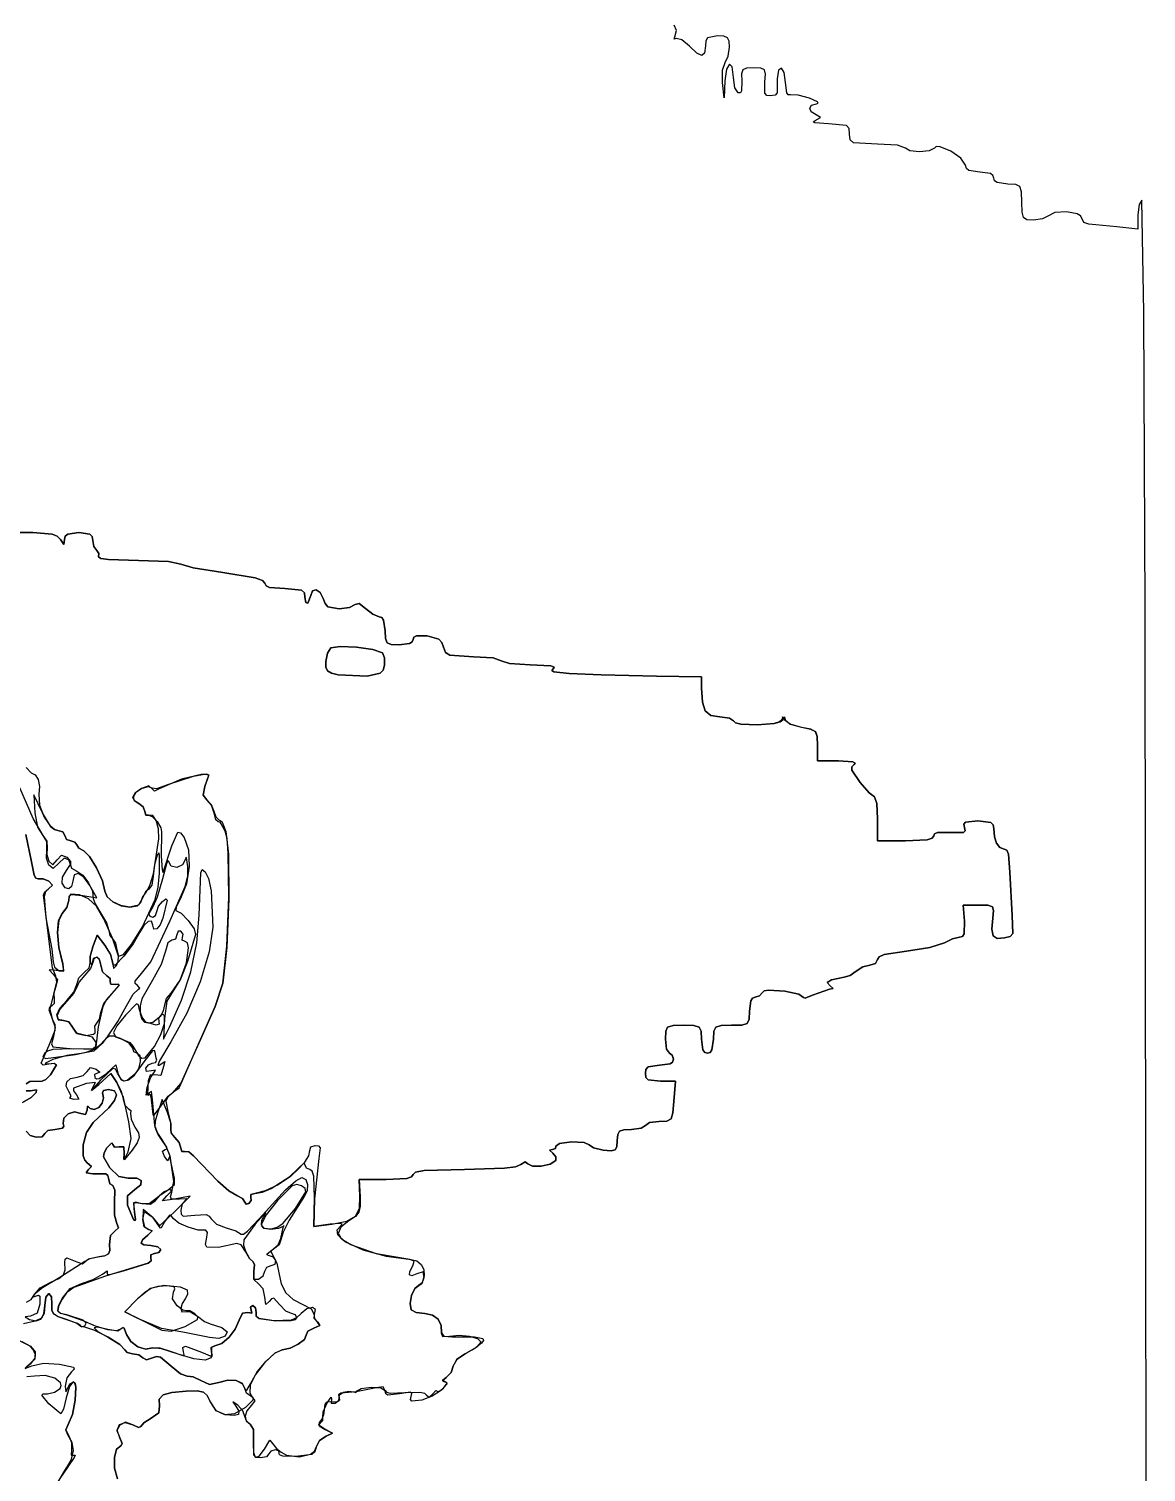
# Model space of a CAD drawing. Extents: x 0 to 397, y 0 to 706.
# Drawn here: x 298.8 to 397.2, y 451.7 to 578.8 of the extents above; entities that cross this region are included whole.
import ezdxf

# ---------------------------------------------------------------- set-up
doc = ezdxf.new("R2010")
doc.units = 0

msp = doc.modelspace()

# ---------------------------------------------------------------- linework, layer by layer
at = {"layer": 'Layer 1', "color": 7}
for points in [[(397.248092, 448.436991), (397.162395, 527.741882), (397.044402, 553.843064), (396.87525, 563.738688), (396.626101, 563.361524), (396.522472, 562.454929), (396.522472, 561.170817), (394.670388, 561.39342), (392.200941, 561.618845), (391.764996, 561.776537), (391.58358, 562.151187), (391.469753, 562.359298), (391.166541, 562.521003), (390.221592, 562.691687), (389.207984, 562.636218), (388.584967, 562.327576), (388.126267, 562.078427), (387.32943, 561.974798), (386.747771, 562.00888), (386.43774, 562.197974), (386.314174, 562.672356), (386.29191, 563.562299), (386.271675, 564.476501), (386.135056, 564.948187), (385.768183, 565.123805), (385.057187, 565.1498), (384.116504, 565.275742), (383.894144, 565.440313), (383.822464, 565.678967), (383.750784, 565.917621), (383.528424, 566.082192), (382.587741, 566.208134), (381.616764, 566.341264), (381.408178, 566.531538), (381.341376, 566.825495), (380.933256, 567.432114), (380.033276, 568.050208), (379.099428, 568.430509), (378.762927, 568.453589), (378.589708, 568.323744), (378.129763, 568.065295), (377.267849, 567.979388), (376.434775, 568.065924), (376.061348, 568.324802), (375.355792, 568.57673), (373.591902, 568.67758), (371.457595, 568.797216), (371.170963, 569.060217), (371.122456, 569.559525), (371.076898, 570.046171), (370.846628, 570.313676), (369.270371, 570.466164), (368.05902, 570.552154), (367.920896, 570.640095), (368.09809, 570.757206), (368.568696, 571.017204), (368.186285, 571.250743), (367.75191, 571.525039), (367.612976, 571.840411), (367.767135, 572.106307), (368.212037, 572.232171), (368.354394, 572.278242), (368.285415, 572.383777), (367.594676, 572.710538), (366.593183, 572.981383), (365.91898, 572.998758), (365.722979, 573.002545), (365.585517, 573.185157), (365.478008, 574.107892), (365.369992, 574.98088), (365.127699, 575.355359), (364.873765, 575.181687), (364.730824, 574.410222), (364.730824, 573.1755), (364.57375, 572.988571), (364.137804, 572.910916), (363.826131, 572.962207), (363.65419, 573.150585), (363.64709, 574.145639), (363.703766, 574.837585), (363.612871, 575.206575), (363.294169, 575.353777), (362.667426, 575.380362), (362.047892, 575.352388), (361.723568, 575.208162), (361.615409, 574.857231), (361.644369, 574.209139), (361.615265, 573.361414), (361.5008, 573.18907), (361.318403, 573.180438), (361.017174, 573.634728), (360.891894, 574.527698), (360.782263, 575.469604), (360.535809, 575.702889), (360.276192, 575.275113), (360.127071, 574.233833), (360.067805, 572.734527), (359.926693, 574.104011), (359.93763, 575.181792), (360.162349, 575.850262), (360.428388, 576.406461), (360.539116, 577.214808), (360.503678, 577.732884), (360.356421, 578.032018), (360.035928, 578.169491), (359.480782, 578.202586), (358.61652, 578.040881), (358.462152, 577.772621), (358.422448, 577.320641), (358.349362, 576.694796), (358.110813, 576.484513), (357.67786, 576.68956), (357.021567, 577.309705), (356.338985, 577.860347), (355.847169, 577.960933), (355.663945, 577.915777), (355.723344, 578.116155), (355.877948, 578.67861), (355.658432, 579.156895)], [(297.117745, 534.458114), (299.177616, 534.458114), (300.879285, 534.328027), (301.325356, 534.138133), (301.596968, 533.840753), (301.906795, 533.399692), (301.967385, 533.840753), (302.033674, 534.134859), (302.241846, 534.325117), (303.212691, 534.458114), (304.200205, 534.32106), (304.393296, 534.111344), (304.447414, 533.773372), (304.552674, 533.224582), (304.805836, 532.867085), (304.999512, 532.614055), (304.961412, 532.317104), (305.150341, 532.183633), (305.848957, 532.079861), (308.483547, 531.988668), (311.114257, 531.900297), (312.20853, 531.688101), (313.29663, 531.341364), (315.912699, 530.930334), (318.759353, 530.46868), (319.411055, 530.240317), (319.616868, 529.996178), (319.717107, 529.779374), (320.031162, 529.631229), (321.380758, 529.519222), (322.852989, 529.392839), (323.090397, 529.162034), (323.144648, 528.754752), (323.222436, 528.292789), (323.409231, 528.255218), (323.673815, 528.90186), (323.812787, 529.328132), (324.134719, 529.409288), (324.497133, 529.176845), (324.757549, 528.662324), (324.919617, 528.205389), (325.166154, 527.928634), (326.160547, 527.755332), (327.059822, 527.866766), (327.570954, 528.134568), (327.921747, 528.22488), (328.487118, 527.78179), (329.120355, 527.264838), (329.684799, 527.049776), (329.914607, 526.976062), (330.075192, 526.750312), (330.200208, 525.815053), (330.227785, 525.126083), (330.376641, 524.756763), (330.745961, 524.607907), (331.434931, 524.58033), (332.343864, 524.701245), (332.586068, 524.845244), (332.669654, 525.038589), (332.742922, 525.235136), (332.968192, 525.351547), (333.907552, 525.352561), (334.927565, 525.059799), (335.195462, 524.776745), (335.356764, 524.365135), (335.533936, 523.901359), (335.901277, 523.648423), (337.999424, 523.521996), (339.734739, 523.421013), (340.43077, 523.169218), (341.159786, 522.915438), (342.98841, 522.811148), (344.808965, 522.725247), (345.105988, 522.61787), (345.016884, 522.463662), (344.879488, 522.302272), (345.054367, 522.183777), (346.427996, 522.050206), (349.25022, 521.915798), (354.100917, 521.805731), (358.06967, 521.758106), (358.074609, 520.787967), (358.152964, 519.533317), (358.411468, 518.74913), (358.907501, 518.344951), (359.698446, 518.230326), (360.541233, 518.126697), (360.891894, 517.877548), (361.070063, 517.707068), (361.541623, 517.592283), (362.987219, 517.522124), (364.473296, 517.651726), (364.995457, 517.786642), (365.244469, 517.965743), (365.391489, 518.226093), (365.450139, 517.969976), (365.884276, 517.595193), (366.88912, 517.307459), (367.685274, 517.152512), (368.10638, 516.925136), (368.271635, 516.490987), (368.300232, 515.715724), (368.300232, 514.349768), (370.152316, 514.344476), (371.400842, 514.26078), (371.604632, 514.163005), (371.517215, 514.030504), (371.320745, 513.822525), (371.330022, 513.529515), (372.046382, 512.448295), (372.842028, 511.548931), (373.327318, 511.174766), (373.514247, 510.604809), (373.591902, 509.234487), (373.591902, 507.294208), (376.061348, 507.294208), (377.958985, 507.398498), (378.393536, 507.538137), (378.530794, 507.744353), (378.61545, 507.939709), (378.878633, 508.054665), (379.995881, 508.05515), (381.151846, 508.045713), (381.298922, 508.199117), (381.24154, 508.486598), (381.189346, 508.773241), (381.335159, 508.947767), (382.422288, 509.058098), (383.551795, 508.92735), (383.764719, 508.720704), (383.822464, 508.38147), (383.890313, 507.657685), (384.080036, 507.090699), (384.370896, 506.720894), (384.742156, 506.588652), (384.972085, 506.482245), (385.124524, 506.135861), (385.236751, 504.560179), (385.456179, 500.729009), (385.514828, 499.154297), (385.267862, 498.888004), (384.760148, 498.751689), (384.121107, 498.716201), (383.762624, 498.954095), (383.647756, 499.528671), (383.739561, 500.503231), (383.815039, 501.158925), (383.709972, 501.500094), (383.315252, 501.629464), (382.521772, 501.64976), (381.128298, 501.64976), (381.240129, 500.238648), (381.212921, 499.127618), (381.06476, 498.895969), (380.810798, 498.827536), (380.199302, 498.681795), (379.488586, 498.33153), (378.185513, 497.909343), (376.149542, 497.590344), (374.181218, 497.287792), (373.732969, 497.091819), (373.591902, 496.851626), (373.392009, 496.502994), (372.911393, 496.35809), (372.275643, 496.202647), (371.70207, 495.828923), (371.174006, 495.455199), (370.647264, 495.299756), (369.534249, 495.074331), (369.159114, 494.834221), (369.417127, 494.550456), (369.688546, 494.310081), (369.358566, 494.244597), (367.847618, 493.724955), (367.209487, 493.452831), (367.05422, 493.517522), (366.647335, 493.807108), (365.40463, 494.075264), (363.984302, 494.169014), (363.604454, 494.092131), (363.434718, 493.932036), (363.194608, 493.652195), (362.802892, 493.535866), (362.582952, 493.459671), (362.426875, 493.229787), (362.303006, 492.301143), (362.277011, 491.590147), (362.101393, 491.223274), (361.629707, 491.086655), (360.715505, 491.06642), (359.801303, 491.046185), (359.329617, 490.909566), (359.153999, 490.542693), (359.128004, 489.831697), (359.002062, 488.891014), (358.837491, 488.668654), (358.598837, 488.596974), (358.360183, 488.668654), (358.195612, 488.891014), (358.06967, 489.831697), (358.043675, 490.542693), (357.868057, 490.909566), (357.396371, 491.046185), (356.482169, 491.06642), (355.567967, 491.046185), (355.096281, 490.909566), (354.920663, 490.542693), (354.894668, 489.831697), (354.998297, 488.959674), (355.247446, 488.596974), (355.496595, 488.441531), (355.600224, 488.067807), (355.528544, 487.829153), (355.306184, 487.664582), (354.365501, 487.53864), (353.373357, 487.400042), (353.18316, 487.18428), (353.130778, 486.833084), (353.184488, 486.478024), (353.384249, 486.26273), (354.453695, 486.127881), (355.776613, 486.127881), (355.654199, 484.363991), (355.563728, 483.351033), (355.393452, 482.826496), (355.02282, 482.629646), (354.331282, 482.599748), (353.483512, 482.496119), (353.130778, 482.24697), (352.768078, 481.997821), (351.896055, 481.894192), (351.231939, 481.865518), (350.859858, 481.735442), (350.697194, 481.437885), (350.661332, 480.906766), (350.630332, 480.367628), (350.475771, 480.089336), (350.10531, 480.008886), (349.426609, 480.063274), (348.554586, 480.262153), (348.191886, 480.537761), (347.73129, 480.747531), (346.623788, 480.787175), (345.568408, 480.64527), (345.23349, 480.418169), (345.223391, 480.213249), (344.949503, 480.12501), (344.682671, 480.057365), (344.973845, 479.811391), (345.253378, 479.490715), (345.242662, 479.152049), (344.749307, 478.831677), (343.955419, 478.652824), (343.188584, 478.653028), (342.776391, 478.869826), (342.554846, 479.045642), (342.168202, 478.807385), (341.692872, 478.609597), (340.728294, 478.472334), (337.185212, 478.366412), (333.64804, 478.269486), (332.895437, 478.131561), (332.669654, 477.919089), (332.535411, 477.715448), (332.113235, 477.577689), (330.288402, 477.478117), (327.907151, 477.484467), (327.996404, 475.969285), (328.011876, 475.141123), (327.896612, 474.603638), (327.587473, 474.21981), (327.021325, 473.852617), (326.298483, 473.272606), (326.055067, 472.723022), (326.261604, 472.366823), (326.724832, 472.00002), (328.249831, 471.295638), (330.286997, 470.731949), (332.493265, 470.431024), (333.006772, 470.304189), (333.382927, 470.007425), (333.602382, 469.564744), (333.645791, 469.000156), (333.473547, 468.389806), (333.160015, 468.13585), (332.814144, 467.874221), (332.536701, 467.260431), (332.406697, 466.551127), (332.503143, 466.002954), (332.943851, 465.765226), (333.711055, 465.666404), (334.377816, 465.537872), (334.872135, 465.183716), (335.152803, 464.651098), (335.178611, 463.987181), (335.384589, 463.677265), (336.093012, 463.610767), (338.092557, 463.614294), (338.828276, 463.46626), (338.859122, 463.30627), (338.698277, 463.058669), (338.103097, 462.584271), (337.244126, 462.133685), (336.487947, 461.641383), (336.197434, 461.05489), (336.01615, 460.493664), (335.580072, 460.050178), (335.258912, 459.78705), (335.417442, 459.679761), (335.627051, 459.613126), (335.63461, 459.447975), (335.186284, 458.940162), (334.357884, 458.392397), (333.434829, 458.040755), (332.562321, 457.962923), (332.454448, 458.094482), (332.512668, 458.357902), (332.571042, 458.624376), (332.449432, 458.747942), (331.460684, 458.616488), (330.449843, 458.494295), (330.254431, 458.613363), (330.200208, 458.86555), (330.023466, 459.222429), (329.406457, 459.140364), (327.642567, 458.790761), (326.298836, 458.654941), (326.099076, 458.520136), (326.143261, 458.258066), (326.173297, 458.047017), (325.995403, 457.900261), (325.173121, 457.86366), (325.012547, 457.840245), (324.902673, 457.678981), (324.767427, 456.758759), (324.641397, 456.374893), (324.387838, 456.071195), (324.401199, 455.793603), (324.917005, 455.471825), (325.581374, 455.134614), (325.016488, 454.888683), (324.438197, 454.503494), (324.134543, 453.900552), (324.016996, 453.508511), (323.740799, 453.269035), (322.345606, 453.079638), (321.202737, 453.128189), (320.914226, 453.218792), (320.867113, 453.344221), (320.848548, 453.575688), (320.519627, 453.671952), (320.131262, 453.568323), (319.969646, 453.319174), (319.751541, 453.070025), (319.227048, 452.966396), (318.839908, 453.012147), (318.633676, 453.205403), (318.618153, 454.370452), (318.603293, 455.460184), (318.302417, 455.946665), (317.985093, 456.214511), (317.852978, 456.616237), (317.671694, 457.109597), (317.235616, 457.597666), (316.795791, 457.905861), (317.056052, 457.520054), (317.328199, 457.067771), (317.279273, 456.799241), (316.893929, 456.701499), (316.156821, 456.761582), (315.307244, 457.110567), (314.782046, 457.915166), (314.529754, 458.465389), (314.199609, 458.757776), (313.63716, 458.860721), (312.687955, 458.842619), (311.408948, 458.729444), (310.643695, 458.506863), (310.31355, 458.132014), (310.339865, 457.562035), (310.270147, 456.929813), (309.601148, 456.447609), (308.95111, 456.063434), (308.68075, 455.729001), (308.476051, 455.645569), (307.984013, 455.86482), (307.338959, 456.123009), (306.846304, 455.859176), (306.582471, 455.366521), (306.84066, 454.721467), (307.053032, 454.22255), (306.926738, 454.02473), (306.541951, 453.734041), (306.351666, 453.006789), (306.377214, 452.060198), (306.639929, 451.111489)], [(298.571411, 513.753231), (299.027333, 513.291434), (299.389074, 513.130694), (299.641078, 512.706131), (299.752722, 512.104231), (299.693378, 511.41148), (299.75238, 510.459101), (300.163807, 509.39897), (300.760178, 508.548521), (301.07538, 508.301126), (301.374012, 508.225189), (301.800609, 508.115828), (301.977968, 507.784217), (302.133411, 507.438141), (302.507135, 507.294208), (302.880859, 507.197503), (303.036302, 506.965066), (303.217718, 506.674598), (303.653663, 506.438369), (304.177754, 505.931234), (304.78833, 504.922614), (305.294594, 503.780049), (305.505748, 502.871077), (305.709174, 502.387606), (306.231986, 501.935157), (306.942982, 501.597802), (307.710963, 501.459613), (308.396411, 501.575721), (308.68075, 501.875185), (308.819348, 502.31726), (309.152414, 502.776533), (309.483766, 503.368693), (309.793456, 504.411835), (310.25802, 507.470597), (310.234599, 508.355243), (310.03943, 509.09364), (309.731218, 509.546949), (309.368667, 509.576329), (309.131909, 509.580474), (309.033528, 509.881482), (308.878085, 510.302963), (308.504361, 510.596916), (308.130637, 510.843463), (307.975194, 511.15113), (308.215871, 511.557552), (308.756289, 511.921509), (309.324024, 512.107798), (309.646656, 511.981217), (310.098873, 511.904972), (311.074702, 512.261322), (313.323882, 513.011461), (314.282793, 513.181031), (314.677976, 513.107284), (314.337898, 512.090225), (314.180515, 511.327563), (314.504409, 510.912299), (314.893215, 510.507266), (315.117185, 509.931576), (315.29353, 509.413257), (315.568035, 509.146292), (315.813127, 509.006151), (315.917991, 508.793515), (316.175519, 508.133114), (316.410381, 506.121519), (316.427226, 502.210148), (316.254894, 497.919629), (315.922224, 494.770589), (315.223018, 492.728975), (313.92797, 489.802064), (312.20853, 485.97795), (311.448293, 485.095652), (311.056754, 484.732396), (310.881644, 484.389876), (311.091282, 483.322943), (311.326629, 482.425784), (311.326232, 481.893486), (311.361731, 481.57334), (311.683244, 481.185461), (312.054234, 480.728702), (312.20853, 480.242838), (312.305941, 479.944873), (312.540141, 479.94086), (312.910161, 479.918327), (313.333892, 479.576441), (315.46079, 477.326334), (316.44331, 476.494307), (317.132605, 476.077941), (317.641355, 475.813843), (317.852978, 475.499738), (317.958238, 475.31766), (318.2114, 475.371327), (318.405076, 475.624357), (318.366976, 475.921308), (318.389377, 476.153259), (318.72822, 476.249744), (319.393591, 476.369868), (320.174577, 476.695457), (321.817321, 477.754342), (323.124308, 479.009019), (323.485598, 479.579348), (323.563395, 480.042107), (323.667862, 480.353478), (324.055168, 480.48308), (324.341436, 480.437335), (324.478678, 480.265548), (324.361379, 479.336551), (323.998018, 475.76538), (323.917585, 473.340737), (325.523783, 473.56087), (326.833785, 473.823761), (327.604864, 474.245304), (327.952411, 474.940756), (327.991818, 476.025377), (327.907151, 477.484467), (330.288402, 477.478117), (332.113235, 477.577689), (332.535411, 477.715448), (332.669654, 477.919089), (332.895437, 478.131561), (333.64804, 478.269486), (337.185212, 478.366412), (340.728294, 478.472334), (341.692872, 478.609597), (342.168202, 478.807385), (342.554846, 479.045642), (342.776391, 478.869826), (343.188584, 478.653028), (343.955419, 478.652824), (344.749307, 478.831677), (345.242662, 479.152049), (345.253378, 479.490715), (344.973845, 479.811391), (344.682671, 480.057365), (344.949503, 480.12501), (345.223391, 480.213249), (345.23349, 480.418169), (345.568408, 480.64527), (346.623788, 480.787175), (347.73129, 480.747531), (348.191886, 480.537761), (348.554586, 480.262153), (349.426609, 480.063274), (350.10531, 480.008886), (350.475771, 480.089336), (350.630332, 480.367628), (350.661332, 480.906766), (350.697194, 481.437885), (350.859858, 481.735442), (351.231939, 481.865518), (351.896055, 481.894192), (352.768078, 481.997821), (353.130778, 482.24697), (353.483512, 482.496119), (354.331282, 482.599748), (355.02282, 482.629646), (355.393452, 482.826496), (355.563728, 483.351033), (355.654199, 484.363991), (355.776613, 486.127881), (354.453695, 486.127881), (353.384249, 486.26273), (353.184488, 486.478024), (353.130778, 486.833084), (353.18316, 487.18428), (353.373357, 487.400042), (354.365501, 487.53864), (355.306184, 487.664582), (355.528544, 487.829153), (355.600224, 488.067807), (355.496595, 488.441531), (355.247446, 488.596974), (354.998297, 488.959674), (354.894668, 489.831697), (354.920663, 490.542693), (355.096281, 490.909566), (355.567967, 491.046185), (356.482169, 491.06642), (357.396371, 491.046185), (357.868057, 490.909566), (358.043675, 490.542693), (358.06967, 489.831697), (358.195612, 488.891014), (358.360183, 488.668654), (358.598837, 488.596974), (358.837491, 488.668654), (359.002062, 488.891014), (359.128004, 489.831697), (359.153999, 490.542693), (359.329617, 490.909566), (359.801303, 491.046185), (360.715505, 491.06642), (361.629707, 491.086655), (362.101393, 491.223274), (362.277011, 491.590147), (362.303006, 492.301143), (362.426875, 493.229787), (362.582952, 493.459671), (362.802892, 493.535866), (363.194608, 493.652195), (363.434718, 493.932036), (363.604454, 494.092131), (363.984302, 494.169014), (365.40463, 494.075264), (366.647335, 493.807108), (367.05422, 493.517522), (367.209487, 493.452831), (367.847618, 493.724955), (369.358566, 494.244597), (369.688546, 494.310081), (369.417127, 494.550456), (369.159114, 494.834221), (369.534249, 495.074331), (370.647264, 495.299756), (371.174006, 495.455199), (371.70207, 495.828923), (372.275643, 496.202647), (372.911393, 496.35809), (373.392009, 496.502994), (373.591902, 496.851626), (373.732969, 497.091819), (374.181218, 497.287792), (376.149542, 497.590344), (378.185513, 497.909343), (379.488586, 498.33153), (380.199302, 498.681795), (380.810798, 498.827536), (381.06476, 498.895969), (381.212921, 499.127618), (381.240129, 500.238648), (381.128298, 501.64976), (382.521772, 501.64976), (383.315252, 501.629464), (383.709972, 501.500094), (383.815039, 501.158925), (383.739561, 500.503231), (383.647756, 499.528671), (383.762624, 498.954095), (384.121107, 498.716201), (384.760148, 498.751689), (385.267862, 498.888004), (385.514828, 499.154297), (385.456179, 500.729009), (385.236751, 504.560179), (385.124524, 506.135861), (384.972085, 506.482245), (384.742156, 506.588652), (384.370896, 506.720894), (384.080036, 507.090699), (383.890313, 507.657685), (383.822464, 508.38147), (383.764719, 508.720704), (383.551795, 508.92735), (382.422288, 509.058098), (381.335159, 508.947767), (381.189346, 508.773241), (381.24154, 508.486598), (381.298922, 508.199117), (381.151846, 508.045713), (379.995881, 508.05515), (378.878633, 508.054665), (378.61545, 507.939709), (378.530794, 507.744353), (378.393536, 507.538137), (377.958985, 507.398498), (376.061348, 507.294208), (373.591902, 507.294208), (373.591902, 509.234487), (373.514247, 510.604809), (373.327318, 511.174766), (372.842028, 511.548931), (372.046382, 512.448295), (371.330022, 513.529515), (371.320745, 513.822525), (371.517215, 514.030504), (371.604632, 514.163005), (371.400842, 514.26078), (370.152316, 514.344476), (368.300232, 514.349768), (368.300232, 515.715724), (368.271552, 516.48903), (368.108629, 516.922975), (367.696138, 517.150081), (366.918753, 517.302873), (365.890758, 517.588446), (365.359122, 517.965037), (365.211131, 518.229709), (365.153099, 517.965743), (364.960176, 517.78476), (364.47285, 517.648253), (363.009664, 517.516832), (361.552895, 517.587818), (361.073589, 517.704319), (360.891894, 517.877548), (360.541233, 518.126697), (359.698446, 518.230326), (358.907501, 518.344951), (358.411468, 518.74913), (358.152964, 519.533317), (358.074609, 520.787967), (358.06967, 521.758106), (354.100917, 521.805731), (349.25022, 521.915798), (346.427996, 522.050206), (345.054367, 522.183777), (344.879488, 522.302272), (345.016884, 522.463662), (345.105988, 522.61787), (344.808965, 522.725247), (342.98841, 522.811148), (341.159786, 522.915438), (340.43077, 523.169218), (339.734739, 523.421013), (337.999424, 523.521996), (335.901277, 523.648423), (335.533936, 523.901359), (335.356764, 524.365135), (335.195462, 524.776745), (334.927565, 525.059799), (333.907552, 525.352561), (332.968192, 525.351547), (332.742922, 525.235136), (332.669654, 525.038589), (332.586068, 524.845244), (332.343864, 524.701245), (331.434931, 524.58033), (330.745961, 524.607907), (330.376641, 524.756763), (330.227785, 525.126083), (330.200208, 525.815053), (330.075192, 526.750312), (329.914607, 526.976062), (329.684799, 527.049776), (329.120355, 527.264838), (328.487118, 527.78179), (327.921747, 528.22488), (327.570954, 528.134568), (327.059822, 527.866766), (326.160547, 527.755332), (325.166154, 527.928634), (324.919617, 528.205389), (324.757549, 528.662324), (324.497133, 529.176845), (324.134719, 529.409288), (323.812787, 529.328132), (323.673815, 528.90186), (323.409231, 528.255218), (323.222436, 528.292789), (323.144648, 528.754752), (323.090397, 529.162034), (322.852989, 529.392839), (321.380758, 529.519222), (320.031162, 529.631229), (319.717107, 529.779374), (319.616868, 529.996178), (319.411055, 530.240317), (318.759353, 530.46868), (315.912699, 530.930334), (313.29663, 531.341364), (312.20853, 531.688101), (311.114257, 531.900297), (308.483547, 531.988668), (305.848957, 532.079861), (305.150341, 532.183633), (304.961412, 532.317104), (304.999512, 532.614055), (304.805836, 532.867085), (304.552674, 533.224582), (304.447414, 533.773372), (304.393296, 534.111344), (304.200205, 534.32106), (303.212691, 534.458114), (302.241846, 534.325117), (302.033674, 534.134859), (301.967385, 533.840753), (301.906795, 533.399692), (301.596968, 533.840753), (301.325356, 534.138133), (300.879285, 534.328027), (299.177616, 534.458114), (297.117745, 534.458114)], [(329.965611, 523.875127), (330.138869, 523.437991), (330.142, 522.768815), (330.027066, 522.341645), (329.782916, 522.070315), (328.628229, 521.820548), (326.07588, 521.923912), (325.478583, 522.07032), (325.137138, 522.272324), (324.992808, 522.593192), (324.986855, 523.096193), (325.142959, 523.849198), (325.422888, 524.318569), (326.253835, 524.43735), (327.694249, 524.363416), (329.134664, 524.156197), (329.965611, 523.875127)], [(325.422888, 524.318569), (325.142959, 523.849198), (324.986855, 523.096193), (324.992808, 522.593192), (325.137138, 522.272324), (325.478583, 522.07032), (326.07588, 521.923912), (328.628229, 521.820548), (329.782916, 522.070315), (330.027066, 522.341645), (330.142, 522.768815), (330.138869, 523.437991), (329.965611, 523.875127), (329.134664, 524.156197), (327.694249, 524.363416), (326.253835, 524.43735), (325.422888, 524.318569)], [(312.253333, 512.73722), (310.291534, 511.899372), (309.882885, 511.677122), (309.668176, 511.916305), (309.394111, 512.157738), (308.752011, 511.918422), (308.226846, 511.549267), (308.006679, 511.18557), (308.097266, 510.857922), (308.504361, 510.596916), (308.878085, 510.302963), (309.033528, 509.881482), (309.131909, 509.580474), (309.368667, 509.576329), (309.689871, 509.455789), (310.112147, 509.002535), (310.44658, 508.464086), (310.504259, 508.087959), (310.485562, 505.971291), (310.561498, 504.745872), (310.621194, 504.534453), (310.686646, 504.648373), (311.401727, 506.859586), (311.955015, 508.070672), (312.17866, 508.008936), (312.499572, 507.590542), (312.878858, 506.517115), (312.940412, 505.058654), (312.702524, 503.525844), (312.183483, 502.229374), (311.784094, 501.459348), (311.770733, 501.165043), (312.252969, 500.926075), (312.868225, 500.294696), (313.370239, 499.569853), (313.51275, 499.050492), (312.793789, 496.684762), (312.18948, 495.112695), (311.53543, 494.094666), (310.988535, 493.187321), (310.757554, 491.651326), (310.668654, 489.831697), (311.217577, 490.890031), (312.277862, 493.265186), (313.087917, 495.781563), (313.616588, 498.321619), (313.83272, 500.767815), (313.960911, 504.490593), (314.099271, 504.792031), (314.35977, 504.578523), (314.659461, 503.981942), (314.877692, 502.918702), (315.026521, 499.709481), (314.708376, 497.526838), (313.900586, 494.887226), (312.728663, 492.132587), (311.318118, 489.604861), (310.327518, 487.936), (310.172538, 487.547509), (310.289418, 487.546401), (310.787981, 487.880438), (310.686998, 487.421518), (310.44464, 486.639056), (309.915473, 486.705378), (309.502987, 486.676759), (309.333389, 486.165275), (309.286558, 485.037488), (309.320491, 484.883517), (309.393714, 484.980999), (309.483375, 485.029755), (309.568869, 484.776256), (309.702748, 483.481693), (309.751646, 483.177124), (309.87142, 483.138528), (310.447815, 483.93466), (311.101689, 484.812107), (311.68148, 485.295325), (312.053749, 485.54787), (312.20853, 485.871058), (313.92797, 489.802064), (315.223018, 492.728975), (315.922224, 494.770589), (316.27046, 498.027039), (316.432165, 502.337324), (316.386171, 506.208931), (316.278673, 507.513818), (316.111313, 508.149342), (315.766296, 508.793515), (315.677661, 508.954337), (315.507004, 508.969903), (315.305656, 509.164108), (315.143996, 509.755187), (314.901196, 510.455452), (314.504409, 510.912299), (314.180515, 511.327563), (314.337898, 512.090225), (314.677976, 513.079062), (314.494438, 513.173832), (313.986487, 513.142429), (312.253333, 512.73722)], [(298.541839, 507.854497), (299.058024, 505.46576), (299.284993, 504.284747), (299.444928, 504.009724), (299.629172, 503.962573), (300.073143, 503.963499), (300.566856, 503.756197), (300.91421, 503.40558), (300.545337, 503.074278), (300.275594, 502.823276), (300.15587, 502.398972), (300.322028, 500.522987), (300.838848, 497.769202), (300.959145, 496.666065), (301.082573, 496.194577), (301.47667, 495.867023), (301.90071, 495.842064), (301.817807, 496.440993), (301.475551, 497.899779), (301.351214, 499.23398), (301.446679, 500.289641), (301.763832, 500.912807), (302.164235, 501.444443), (302.330746, 502.061805), (302.374204, 502.406403), (302.550086, 502.579154), (303.572172, 502.507011), (304.81395, 502.274177), (304.189533, 503.370964), (303.655968, 504.105359), (303.171416, 504.430709), (302.819421, 504.325052), (302.683524, 503.766428), (302.579736, 503.284302), (302.329467, 503.080451), (302.024364, 503.173199), (301.756071, 503.580867), (301.787336, 504.120397), (302.142715, 504.687179), (302.502461, 505.223401), (302.354735, 505.64744), (301.94538, 505.771486), (301.456915, 505.334879), (300.961218, 504.861054), (300.570031, 505.17754), (300.371241, 505.795387), (300.403167, 506.537852), (300.406607, 507.254168), (300.079317, 507.772575), (299.186083, 509.262858), (298.013449, 511.977733)], [(299.355769, 509.774237), (299.595482, 508.511601), (300.048978, 507.771517), (300.413133, 507.285344), (300.430684, 506.702599), (300.392231, 506.093043), (300.58132, 505.530318), (300.936656, 505.204307), (301.307337, 505.637915), (301.707211, 506.059573), (302.179051, 505.862635), (302.477546, 505.487059), (302.497963, 505.163076), (302.587392, 504.891878), (303.051471, 504.643434), (303.583841, 504.270983), (304.083832, 503.611426), (304.428976, 502.868062), (304.496803, 502.244191), (304.660536, 501.746862), (305.145209, 500.954787), (305.648976, 500.088365), (305.858526, 499.411384), (305.962155, 498.964458), (306.211304, 498.651147), (306.460453, 498.287389), (306.564082, 497.719108), (306.716918, 497.149652), (307.159704, 497.310017), (307.868859, 498.179136), (308.820803, 499.735939), (309.953926, 502.149999), (310.200738, 503.221397), (310.319757, 504.471984), (310.33669, 506.05168), (310.25715, 506.244875), (310.116556, 506.059485), (309.877726, 505.224327), (309.763778, 504.2074), (309.644804, 503.397599), (309.393009, 503.060872), (309.089267, 502.824114), (308.844792, 502.254774), (308.475257, 501.631416), (307.691913, 501.461024), (306.933904, 501.598993), (306.228678, 501.936921), (305.708529, 502.389414), (305.505748, 502.871077), (305.294594, 503.780049), (304.78833, 504.922614), (304.177754, 505.931234), (303.653663, 506.438369), (303.217718, 506.674598), (303.036302, 506.965066), (302.880859, 507.197503), (302.507135, 507.294208), (302.133411, 507.438141), (301.977968, 507.784217), (301.80105, 508.115828), (301.375423, 508.225189), (301.067183, 508.308015), (300.731427, 508.598075), (300.009114, 509.763654), (299.244997, 511.351155), (299.355769, 509.774237)], [(298.569631, 485.911281), (298.896937, 486.114078), (299.989006, 486.156103), (300.314824, 486.297231), (300.732882, 486.694045), (301.261123, 487.593673), (301.061892, 487.703035), (300.566856, 487.640946), (300.071407, 487.554829), (299.91188, 487.724069), (300.614481, 489.314524), (301.146691, 490.636119), (301.129774, 491.091335), (300.944681, 491.548668), (300.710172, 492.475239), (301.027584, 493.805036), (301.296357, 494.890534), (301.197623, 495.383364), (300.915357, 496.119788), (300.706909, 497.733571), (300.243006, 501.343196), (300.107583, 502.514463), (300.237896, 502.82865), (300.51535, 503.057344), (300.906758, 503.402802), (300.566856, 503.756197), (300.073143, 503.963499), (299.629172, 503.962573), (299.444928, 504.009724), (299.284993, 504.284747), (299.058024, 505.46576), (298.541839, 507.854497)], [(312.620575, 505.694007), (312.363036, 505.189353), (311.861485, 504.972267), (311.364564, 505.071955), (311.120915, 505.517618), (311.069228, 505.561638), (310.950303, 505.280816), (310.581518, 503.950225), (310.120658, 502.35999), (309.728853, 501.498418), (309.399138, 500.878499), (309.485619, 500.670735), (309.739084, 500.591426), (309.988233, 500.734213), (310.091862, 501.077554), (310.239015, 501.542648), (310.592807, 501.978902), (310.901587, 502.195309), (311.009879, 502.092496), (310.637962, 500.503231), (310.389166, 499.912262), (310.092215, 499.568282), (309.843418, 499.537436), (309.739084, 499.88587), (309.618032, 500.22473), (309.321263, 500.198828), (308.94836, 499.862107), (308.598906, 499.268508), (308.013779, 498.242895), (307.195555, 497.139493), (306.419619, 496.362279), (306.255258, 496.365438), (306.203543, 496.610326), (305.999858, 497.312972), (305.52127, 498.117747), (304.846759, 498.995811), (304.459056, 497.976283), (304.23244, 497.142404), (304.231514, 496.569404), (304.357147, 496.398395), (304.419545, 496.622674), (304.553936, 497.001403), (304.803852, 497.050593), (305.04497, 496.816944), (305.15297, 496.347154), (305.307751, 495.78143), (305.68002, 495.428167), (305.990774, 495.185412), (305.997521, 494.8863), (306.041133, 494.679528), (306.44061, 494.658758), (306.72066, 494.674016), (306.770457, 494.565449), (306.132987, 493.857247), (305.660006, 493.321421), (305.325699, 492.710983), (304.935659, 490.930248), (304.699297, 488.916591), (302.602032, 488.992085), (300.922192, 488.933877), (300.458211, 488.79206), (300.202789, 488.567693), (300.063271, 488.256532), (300.306903, 488.144272), (302.919532, 488.487613), (303.880792, 488.683168), (304.58901, 488.962232), (305.17175, 489.395217), (305.756573, 490.052536), (306.665109, 491.383303), (307.426271, 492.786566), (308.00346, 493.815619), (308.469789, 494.246714), (308.605211, 494.338656), (308.381594, 494.553631), (308.186387, 494.735945), (308.171956, 494.950903), (308.734372, 495.626781), (309.562695, 496.650543), (311.261674, 500.303206), (312.591823, 503.293353), (312.814746, 504.240507), (312.820247, 505.057948), (312.703742, 505.803412), (312.65475, 505.866036), (312.620575, 505.694007)], [(302.330746, 502.08403), (302.164235, 501.451058), (301.763832, 500.912807), (301.447704, 500.290247), (301.351214, 499.23645), (301.472674, 497.910197), (301.810398, 496.470273), (301.86111, 495.866406), (301.219143, 495.879017), (300.621845, 495.949441), (300.974667, 495.575628), (301.352008, 495.062381), (301.20997, 494.470022), (301.017839, 493.886748), (301.046634, 493.360888), (301.054307, 492.976845), (300.811684, 492.734354), (300.633459, 492.624222), (300.579953, 492.437492), (300.851195, 491.727879), (301.124113, 490.854841), (300.969728, 489.963283), (300.805753, 489.442412), (300.936391, 489.166843), (302.743496, 488.987146), (304.482648, 489.030759), (304.734272, 489.212919), (304.736692, 489.547711), (304.419104, 490.019948), (303.736919, 490.184475), (303.031892, 490.363686), (302.660241, 490.890031), (302.350016, 491.369148), (301.86649, 491.49187), (301.392753, 491.577171), (301.296577, 491.982452), (301.557324, 492.581739), (302.154357, 493.249057), (302.777231, 493.978294), (303.036302, 494.654878), (303.233196, 495.229068), (303.70658, 495.712506), (304.134324, 496.127197), (304.221283, 496.536596), (304.226178, 497.124544), (304.456233, 497.968874), (304.846759, 498.995811), (305.52127, 498.117747), (306.001313, 497.290659), (306.208835, 496.534479), (306.284373, 496.077808), (306.536918, 496.325987), (306.699058, 496.699452), (306.704532, 497.151796), (306.179201, 498.739341), (305.430028, 500.444522), (304.768133, 501.554025), (304.086726, 502.207982), (303.279013, 502.546522), (302.508414, 502.608831), (302.367738, 502.430684), (302.330746, 502.08403)], [(311.855752, 499.024739), (311.726282, 498.662215), (311.41478, 498.562952), (311.06478, 498.327694), (310.854215, 497.597399), (310.473083, 496.413608), (309.724973, 495.04752), (308.77234, 493.396078), (308.633516, 492.776699), (308.639122, 492.074307), (308.761039, 491.616974), (309.015768, 491.352854), (309.357826, 491.264979), (309.74173, 491.336383), (310.45314, 491.889164), (310.689679, 492.336608), (310.786129, 492.875466), (310.955595, 493.414863), (311.347046, 493.905577), (312.148381, 495.024176), (312.716619, 496.549869), (312.898431, 497.895711), (312.796514, 498.317768), (312.540494, 498.474758), (312.336324, 498.571243), (312.36975, 498.803194), (312.40785, 499.100145), (312.214174, 499.353175), (311.961012, 499.347972), (311.855752, 499.024739)], [(304.447414, 496.58916), (304.240157, 496.066387), (303.741858, 495.476145), (303.243559, 494.903895), (303.036302, 494.424514), (302.777231, 493.889526), (302.154357, 493.183088), (301.560102, 492.496858), (301.303456, 491.9242), (301.400294, 491.558182), (301.86649, 491.49187), (302.350016, 491.369148), (302.660241, 490.890031), (303.049752, 490.352706), (303.839578, 490.169658), (304.528906, 490.270994), (304.660812, 490.407188), (304.64885, 490.599342), (304.627507, 490.974521), (304.815714, 491.252334), (305.053928, 491.614681), (305.15297, 492.193193), (305.438015, 492.981475), (306.123109, 493.848075), (306.76618, 494.562053), (306.71867, 494.672831), (306.44061, 494.658758), (306.041133, 494.679528), (305.997521, 494.8863), (305.990774, 495.185412), (305.68002, 495.428167), (305.307751, 495.78143), (305.15297, 496.347154), (305.049341, 496.85317), (304.800192, 497.063646), (304.551043, 496.924299), (304.447414, 496.58916)], [(307.331727, 491.965298), (306.562726, 491.01826), (306.274539, 490.413825), (306.455327, 490.043876), (307.093249, 489.8003), (307.716123, 489.544139), (307.975194, 489.23903), (308.486722, 488.388129), (308.785095, 488.163889), (309.065013, 488.193087), (309.897834, 489.200577), (310.454722, 490.239018), (310.766506, 491.224773), (310.779244, 491.884496), (310.656615, 492.006673), (310.438996, 491.944837), (310.24532, 491.691807), (310.28342, 491.394856), (310.291551, 491.166923), (310.025143, 491.08084), (309.130542, 491.351817), (308.789273, 491.782868), (308.575269, 492.433788), (308.481723, 492.856829), (308.310289, 492.945007), (307.331727, 491.965298)], [(298.57366, 481.728386), (298.92597, 481.369468), (299.479197, 481.200189), (299.989761, 481.248267), (300.214078, 481.541414), (300.484218, 481.790563), (301.13377, 481.894192), (301.798536, 482.013387), (301.895721, 482.175626), (301.852379, 482.418067), (301.889933, 482.89736), (302.274787, 483.267116), (302.837374, 483.431687), (303.40813, 483.295426), (303.808709, 483.193738), (303.95423, 483.584704), (303.99502, 483.932411), (304.042425, 483.922665), (304.22362, 483.735737), (304.586056, 483.658082), (304.974542, 483.814274), (305.268769, 484.194834), (305.402527, 484.667733), (305.309603, 485.100944), (305.383025, 485.327736), (305.837712, 485.421972), (306.358721, 485.292872), (306.535507, 484.943208), (306.367541, 484.429437), (305.854293, 483.808013), (304.485867, 482.491092), (303.910965, 481.617129), (303.604583, 480.538907), (303.609814, 479.551834), (303.742752, 479.184794), (303.969753, 478.951318), (304.332982, 478.63836), (304.048775, 478.330429), (303.874767, 478.083087), (304.447414, 477.977298), (305.593942, 477.972006), (305.780871, 477.845976), (305.858526, 477.484467), (305.961228, 477.110743), (306.208129, 476.9553), (306.408022, 476.546783), (306.375346, 475.503266), (306.35537, 474.346463), (306.563729, 473.604262), (306.724684, 473.210606), (306.382401, 472.945272), (305.998755, 472.536447), (305.932609, 471.757469), (305.950579, 471.24227), (305.834008, 470.92994), (305.527995, 470.757443), (304.977639, 470.66174), (304.178906, 470.496684), (303.742916, 470.268393), (301.536995, 468.855517), (300.036719, 467.940852), (299.277805, 467.3421), (299.22727, 467.142692), (299.481005, 467.236972), (299.674708, 467.305389), (299.789201, 467.212542), (299.800269, 466.497549), (299.548033, 465.716366), (298.979355, 465.459323), (298.498563, 465.388194), (298.874227, 465.163343), (299.451036, 465.026729), (299.870781, 465.189889), (300.127212, 465.647134), (300.214078, 466.392774), (300.325115, 467.125582), (300.592256, 467.430294), (300.825751, 467.155083), (300.85684, 466.493316), (300.842354, 465.987713), (300.997598, 465.650749), (301.396788, 465.40434), (302.11414, 465.170398), (303.059277, 464.834421), (303.406719, 464.568559), (303.472865, 464.491168), (303.741152, 464.607717), (303.864283, 464.83409), (303.610713, 465.087054), (302.175876, 465.551046), (301.610627, 465.694428), (301.374718, 465.913349), (301.437788, 466.317213), (301.769476, 467.015427), (302.465463, 467.87819), (303.471277, 468.322117), (304.484456, 468.664973), (305.301842, 469.145148), (305.707052, 469.427591), (305.729409, 469.294373), (305.715574, 469.134746), (305.943105, 469.10427), (307.168038, 469.435131), (309.320337, 470.126223), (309.583244, 470.316239), (309.564106, 470.602827), (309.570765, 470.85374), (309.894659, 470.958074), (310.283024, 471.061703), (310.44464, 471.310852), (310.185569, 471.560001), (309.562695, 471.66363), (308.963893, 471.716453), (308.721981, 471.881162), (308.83428, 472.167116), (309.298112, 472.583675), (309.69728, 472.966175), (309.374664, 473.063453), (308.982904, 473.300211), (308.872661, 473.962684), (309.004821, 474.650645), (309.671703, 474.191637), (310.33422, 473.391537), (311.639852, 474.625554), (313.043203, 475.999624), (311.655727, 475.74633), (310.580151, 475.611833), (310.973807, 476.036666), (311.346605, 476.423752), (311.362348, 476.544071), (311.252149, 476.591233), (310.748205, 476.382124), (310.136312, 475.863452), (309.425685, 475.352012), (308.663464, 475.373443), (308.244738, 475.480727), (308.040987, 475.425258), (308.128652, 474.613207), (308.22452, 473.963081), (308.169034, 473.876061), (308.04575, 473.956687), (307.498944, 475.223866), (307.502957, 476.050028), (308.166047, 476.610283), (308.683164, 477.02251), (308.724494, 477.379207), (308.338787, 477.598651), (307.574791, 477.59912), (306.753303, 477.745346), (305.961184, 478.500115), (305.391668, 479.476163), (305.44351, 479.833516), (305.696601, 480.258008), (306.06005, 480.653472), (306.170668, 480.677802), (306.211304, 480.572686), (306.371906, 480.334693), (306.771163, 480.367369), (307.189998, 480.356785), (307.229421, 479.738718), (307.22263, 479.224544), (307.566677, 479.928513), (307.828041, 481.086727), (307.622416, 482.574348), (307.159924, 484.716416), (306.566904, 486.029808), (306.053612, 486.814034), (304.999512, 485.853419), (304.39851, 485.362838), (304.327552, 485.359856), (304.434361, 485.532392), (304.690787, 486.035982), (303.891789, 485.923622), (302.759592, 485.534508), (302.743678, 485.29646), (303.00561, 484.929494), (303.222392, 484.542849), (302.791474, 484.541438), (302.431993, 484.634792), (302.461979, 484.689252), (302.554187, 484.859379), (302.343446, 485.230061), (302.102603, 485.697916), (302.163485, 486.09741), (302.495499, 486.37579), (303.068052, 486.480306), (303.618827, 486.634867), (303.965872, 487.006651), (304.254489, 487.334955), (304.748686, 487.193623), (305.064643, 486.937815), (304.867573, 486.843667), (304.610265, 486.724825), (304.640031, 486.453848), (304.792899, 486.340931), (305.020546, 486.366756), (305.673318, 486.82497), (306.47236, 487.575329), (306.661449, 486.851428), (306.88005, 486.353725), (307.196613, 486.159631), (307.611866, 486.269014), (308.126536, 486.681742), (308.495156, 487.240702), (308.66461, 487.870207), (308.615387, 488.384287), (308.327972, 488.596974), (308.078823, 488.729663), (307.975194, 489.048883), (307.66153, 489.486327), (306.907335, 489.903664), (306.316944, 490.095487), (305.921188, 490.104218), (305.611488, 489.899695), (305.279265, 489.451755)], [(305.279265, 489.451755), (304.558671, 488.780904), (303.436705, 488.570163), (302.16838, 488.402196), (300.919634, 488.036057), (300.280841, 487.721291), (300.267965, 487.659422), (300.478661, 487.676929), (301.036051, 487.71375), (301.261123, 487.593673), (300.732882, 486.694045), (300.314824, 486.297231), (299.989006, 486.156103), (298.896937, 486.114078), (298.569631, 485.911281)], [(309.036703, 487.965501), (308.148744, 486.768923), (307.487963, 486.199671), (307.225743, 486.142356), (306.99989, 486.232347), (306.630051, 486.841551), (306.453905, 487.198876), (306.220476, 487.245614), (305.142034, 486.224895), (304.35137, 485.327251), (304.985753, 485.854125), (306.053612, 486.814034), (306.566904, 486.029808), (306.944112, 485.273011), (307.130291, 484.554844), (307.283088, 484.027882), (307.580083, 483.731107), (307.805508, 483.545061), (307.786458, 483.285196), (307.819134, 482.805814), (308.169575, 482.092806), (308.471018, 481.577056), (308.543034, 481.173819), (308.365879, 480.722693), (307.919808, 480.063274), (307.247545, 479.237641), (307.173236, 479.33605), (307.212135, 479.747891), (307.187044, 480.359784), (306.771163, 480.367369), (306.371906, 480.334693), (306.211304, 480.572686), (306.170668, 480.677802), (306.06005, 480.653472), (305.696601, 480.258008), (305.44351, 479.833516), (305.391668, 479.476163), (305.961184, 478.500115), (306.753303, 477.745346), (307.574791, 477.59912), (308.338787, 477.598651), (308.724494, 477.379207), (308.683164, 477.02251), (308.166047, 476.610283), (307.502957, 476.050028), (307.498944, 475.223866), (308.04575, 473.956687), (308.169564, 473.874379), (308.226107, 473.95704), (308.133944, 474.591335), (308.061007, 475.39633), (308.297556, 475.453199), (308.780233, 475.355452), (309.522478, 475.315147), (309.969448, 475.639438), (310.421665, 476.12442), (311.089518, 476.57818), (311.656962, 477.047066), (311.657138, 477.599825), (311.322352, 479.071968), (311.248577, 479.539399), (311.185121, 479.424746), (311.068837, 479.122107), (310.769196, 479.512941), (310.589632, 479.988573), (310.83446, 480.130302), (310.967512, 480.178859), (310.975483, 480.317936), (310.628085, 480.828097), (310.215108, 481.437582), (309.929628, 482.231315), (309.702395, 484.525916), (309.624078, 485.235661), (309.354203, 485.055083), (309.151532, 484.916088), (309.253661, 485.598361), (309.537604, 486.433298), (309.881606, 486.95444), (309.983736, 487.112572), (309.621256, 487.042634), (309.175698, 486.997567), (309.121722, 487.273704), (309.346442, 487.585383), (309.68017, 487.715029), (309.970947, 487.792684), (310.091862, 487.979612), (310.039651, 488.156002), (309.951456, 488.671057), (309.881452, 488.85604), (309.706805, 488.801012), (309.036703, 487.965501)], [(298.273799, 484.258157), (299.037646, 484.717656), (299.478933, 485.144909), (299.494042, 485.387813), (298.979355, 485.294266), (298.593857, 485.287211)], [(298.593857, 485.287211), (298.979355, 485.294266), (299.494042, 485.387813), (299.478933, 485.144909), (299.037646, 484.717656), (298.273799, 484.258157)], [(298.602941, 466.680641), (299.018998, 466.898393), (299.309908, 467.360091), (299.814425, 467.939573), (300.744656, 468.441003), (301.454953, 468.748372), (301.863492, 469.085705), (302.027555, 469.531517), (302.004426, 470.164323), (302.014365, 470.469664), (302.171246, 470.582454), (303.059585, 470.240171), (303.56053, 470.062988), (303.741858, 470.217593), (304.078717, 470.492319), (304.888386, 470.671265), (305.494757, 470.760369), (305.827217, 470.925574), (305.951318, 471.235176), (305.932609, 471.757469), (305.998755, 472.536447), (306.382401, 472.945272), (306.724684, 473.210606), (306.563729, 473.604262), (306.35537, 474.346463), (306.375346, 475.503266), (306.408022, 476.546783), (306.208129, 476.9553), (305.961228, 477.110743), (305.858526, 477.484467), (305.780871, 477.845976), (305.593942, 477.972006), (304.447414, 477.977298), (303.874767, 478.083087), (304.048775, 478.330429), (304.332982, 478.63836), (303.969753, 478.951318), (303.742752, 479.184794), (303.609814, 479.551834), (303.604583, 480.538907), (303.910965, 481.617129), (304.485867, 482.491092), (305.854293, 483.808013), (306.367541, 484.429437), (306.535507, 484.943208), (306.358721, 485.292872), (305.837712, 485.421972), (305.383025, 485.327736), (305.309603, 485.100944), (305.402527, 484.667733), (305.268769, 484.194834), (304.974542, 483.814274), (304.586056, 483.658082), (304.22362, 483.735737), (304.042425, 483.922665), (303.99502, 483.932411), (303.95423, 483.584704), (303.808709, 483.193738), (303.40813, 483.295426), (302.837374, 483.431687), (302.274787, 483.267116), (301.889933, 482.89736), (301.852379, 482.418067), (301.895721, 482.175626), (301.798536, 482.013387), (301.13377, 481.894192), (300.484218, 481.790563), (300.214078, 481.541414), (299.989761, 481.248267), (299.479197, 481.200189), (298.92597, 481.369468), (298.57366, 481.728386)], [(310.146895, 483.311654), (309.944594, 482.629844), (309.920721, 482.119882), (310.097336, 481.638626), (310.496498, 481.042939), (310.93122, 480.346009), (311.233187, 479.565372), (311.566121, 477.308078), (311.357277, 476.206705), (311.275118, 475.926539), (311.351147, 475.77195), (312.099874, 475.767144), (312.669964, 475.800305), (312.742614, 475.762877), (312.649502, 475.692708), (312.338132, 475.342928), (312.20853, 474.793124), (312.25093, 474.440092), (312.424166, 474.26281), (313.439372, 474.332043), (314.451052, 474.396072), (314.719394, 474.265963), (314.880118, 474.016659), (315.356324, 473.559856), (316.206916, 473.2282), (317.056714, 472.961544), (317.531597, 472.660228), (317.721083, 472.667305), (318.083342, 472.927457), (319.117687, 474.027595), (321.425032, 476.562702), (322.333369, 477.362588), (322.881476, 477.660856), (323.220501, 477.480035), (323.376467, 477.037938), (323.332475, 476.485113), (323.071623, 475.972108), (321.740371, 473.912502), (321.231263, 472.85753), (321.02798, 472.1614), (320.869935, 471.733656), (320.489641, 471.43503), (320.151106, 471.169432), (320.354174, 470.743232), (320.661929, 470.104263), (320.836069, 469.248865), (321.03503, 468.302086), (321.463881, 467.514255), (322.111874, 466.899462), (322.968259, 466.471796), (323.684354, 466.081403), (323.919701, 465.654762), (323.979409, 465.247789), (324.272479, 464.905109), (324.448515, 464.625092), (323.923935, 464.386878), (323.391372, 464.115989), (323.245895, 463.775514), (323.093446, 463.397171), (322.558904, 462.975502), (321.842396, 462.632811), (321.144044, 462.491402), (320.454275, 462.150034), (319.577974, 461.320708), (318.779064, 460.29559), (318.321467, 459.366847), (318.289144, 458.698421), (318.52749, 458.277116), (318.728485, 457.975535), (318.398726, 457.566268), (318.018155, 457.114817), (317.87194, 456.639124), (317.96504, 456.222101), (318.302417, 455.946665), (318.603293, 455.460184), (318.618153, 454.370452), (318.602201, 453.448456), (318.767026, 453.029631), (319.09748, 453.123966), (319.578415, 453.741449), (320.062427, 454.516503), (320.647685, 453.79366), (321.034506, 453.453549), (321.528412, 453.217282), (322.651332, 453.050578), (323.644143, 453.282138), (323.975413, 453.543701), (324.134543, 453.900552), (324.438197, 454.503494), (325.016488, 454.888683), (325.579257, 455.137524), (324.908538, 455.49405), (324.392777, 455.81133), (324.352813, 455.940287), (324.469682, 456.035212), (324.725711, 456.245203), (324.718743, 456.516048), (324.748156, 457.025416), (325.09163, 457.808627), (325.439337, 458.323683), (325.478274, 458.187863), (325.462399, 457.778729), (325.806358, 457.783932), (326.115436, 458.003669), (326.143261, 458.258066), (326.188747, 458.523647), (326.533345, 458.744679), (326.999519, 458.849757), (327.409734, 458.767477), (327.636967, 458.711298), (327.732173, 458.854614), (328.095667, 459.074791), (328.966896, 459.203158), (329.837949, 459.139702), (330.200208, 458.898711), (330.318791, 458.75669), (330.661774, 458.678004), (331.944342, 458.718441), (333.292792, 458.755307), (333.674074, 458.661688), (333.85781, 458.493722), (334.076048, 458.306617), (334.401441, 458.610844), (334.667171, 458.899416), (334.78103, 458.85038), (334.947542, 458.808444), (335.340536, 459.114964), (335.6725, 459.550821), (335.428731, 459.679761), (335.248682, 459.782817), (335.580072, 460.050178), (336.01615, 460.487138), (336.197434, 461.032312), (336.543862, 461.645617), (337.432157, 462.244105), (338.30418, 462.752281), (338.66688, 463.147216), (338.365619, 463.44344), (337.630506, 463.658303), (336.714551, 463.745506), (335.870762, 463.658744), (335.291632, 463.618175), (335.168381, 463.942731), (335.15191, 464.629815), (334.878397, 465.17591), (334.385544, 465.536334), (333.711055, 465.666404), (332.943851, 465.765226), (332.503143, 466.002954), (332.406531, 466.551574), (332.536965, 467.260828), (332.815236, 467.87437), (333.162132, 468.13585), (333.471298, 468.343328), (333.630974, 468.842112), (333.548071, 469.350332), (333.00056, 469.182542), (332.56322, 469.010464), (332.355373, 469.07618), (332.382278, 469.369173), (332.649193, 469.878926), (332.760186, 470.28224), (332.379318, 470.440549), (329.434366, 470.935617), (327.194495, 471.725102), (326.456778, 472.171772), (326.036706, 472.621874), (325.981403, 473.052017), (326.337994, 473.438809), (326.417491, 473.540916), (326.264881, 473.593149), (325.36468, 473.53794), (323.917585, 473.343559), (323.971912, 475.855338), (323.912249, 477.787327), (323.785133, 478.227958), (323.585621, 478.366765), (323.27425, 478.493147), (323.144648, 478.797859), (323.101041, 478.902998), (322.982326, 478.87062), (322.592198, 478.440143), (321.863684, 477.736984), (320.776758, 477.024136), (319.631558, 476.471691), (318.72822, 476.249744), (318.389377, 476.153259), (318.366976, 475.921308), (318.405076, 475.624357), (318.2114, 475.371327), (317.958238, 475.31766), (317.852978, 475.499738), (317.641355, 475.813843), (317.132605, 476.077941), (316.44331, 476.494307), (315.46079, 477.326334), (313.333892, 479.576441), (312.910161, 479.918327), (312.540141, 479.94086), (312.305941, 479.944873), (312.20853, 480.242838), (312.054234, 480.728702), (311.683244, 481.185461), (311.365479, 481.579602), (311.339285, 481.915006), (311.328217, 482.463487), (311.046479, 483.370215), (310.572346, 484.532266), (310.146895, 483.311654)], [(320.723533, 475.62321), (319.73549, 474.381476), (319.326355, 473.583183), (319.335985, 473.336478), (319.486869, 473.184015), (320.207771, 473.139653), (320.701153, 473.28658), (321.204986, 473.621063), (322.320206, 474.916596), (323.219525, 476.389135), (323.165649, 476.700401), (322.828206, 476.935897), (322.436049, 477.050919), (322.020874, 476.911776), (320.723533, 475.62321)], [(308.857139, 473.956687), (308.999353, 473.308854), (309.386306, 473.063453), (309.690136, 472.962338), (309.298112, 472.583675), (308.83428, 472.167116), (308.721981, 471.881162), (308.963893, 471.716453), (309.562695, 471.66363), (310.185569, 471.560001), (310.44464, 471.310852), (310.283024, 471.061703), (309.894659, 470.958074), (309.570765, 470.85374), (309.564106, 470.602827), (309.583244, 470.309359), (309.320337, 470.10294), (305.562192, 468.958881), (302.778642, 467.958888), (302.136316, 467.507161), (301.743723, 466.956513), (301.427618, 466.291697), (301.373615, 465.905191), (301.612705, 465.697476), (302.175876, 465.569037), (303.565469, 465.069856), (304.657455, 464.58665), (305.747092, 464.280516), (306.612429, 464.195838), (307.031513, 464.377), (307.110017, 464.461011), (307.211871, 464.388686), (307.432974, 463.845011), (307.79778, 463.211069), (308.413873, 462.747519), (309.116221, 462.538498), (309.73979, 462.668144), (310.344539, 462.650461), (311.347752, 462.328771), (312.381744, 461.972069), (312.497499, 462.057457), (312.432544, 462.317835), (312.382273, 462.697342), (312.627807, 462.817589), (314.041212, 462.279382), (314.929198, 461.890974), (315.004775, 461.988076), (314.916807, 462.279382), (314.892024, 462.696719), (315.218079, 462.84418), (315.817488, 463.051051), (316.454434, 463.58422), (317.005456, 464.312519), (317.347094, 465.104781), (317.64528, 465.714426), (318.119678, 465.759185), (318.470119, 465.704284), (318.419187, 465.95921), (318.353261, 466.250781), (318.553242, 466.37196), (318.797409, 466.190544), (318.83864, 465.754598), (318.85941, 465.437842), (319.104282, 465.233766), (320.587007, 465.030698), (321.936251, 465.053849), (322.308404, 465.149413), (322.439092, 465.295282), (322.296305, 465.557307), (321.952964, 465.666404), (321.44611, 465.899502), (320.910152, 466.460154), (320.388129, 467.016838), (320.198158, 466.969842), (319.99046, 466.724738), (319.699021, 466.48701), (319.62216, 467.127963), (319.454811, 467.855215), (319.047484, 468.278725), (318.659517, 468.659681), (318.64567, 469.374806), (318.691575, 469.99477), (318.566295, 470.252518), (318.270888, 470.517366), (317.908011, 471.154219), (317.511621, 471.72541), (317.135075, 471.832258), (315.518999, 471.49218), (314.485271, 471.520887), (314.392568, 471.762005), (314.478656, 472.227722), (314.550006, 472.80888), (314.420801, 473.009831), (313.733518, 473.028418), (312.843398, 473.271769), (312.023724, 473.641855), (311.547777, 474.040648), (311.369993, 474.297972), (311.209771, 474.345316), (310.780485, 473.748548), (310.483401, 473.233668), (310.408304, 473.189748), (309.769026, 474.094226), (308.891358, 474.838632), (308.857139, 473.956687)], [(318.767731, 473.540056), (317.766636, 472.157343), (317.722164, 471.688534), (317.905895, 471.158805), (318.270226, 470.518733), (318.566295, 470.252518), (318.690958, 469.992036), (318.643906, 469.365634), (318.623225, 468.700736), (319.04572, 468.697825), (319.449034, 468.996849), (319.616868, 469.40832), (319.780998, 469.755366), (320.175316, 469.89974), (320.527145, 470.037042), (320.576689, 470.340404), (320.366808, 470.647006), (319.940365, 470.794032), (319.802429, 470.832672), (319.810808, 470.929323), (320.234229, 471.247705), (320.795764, 471.736655), (321.030802, 472.293339), (321.234355, 473.251131), (321.309938, 473.422493), (321.210366, 473.339325), (320.799292, 473.152397), (320.125221, 473.074742), (319.57723, 473.173338), (319.312112, 473.455257), (319.336779, 473.899697), (319.658143, 474.485854), (319.706738, 474.574958), (319.555044, 474.426367), (318.767731, 473.540056)], [(312.756747, 467.75238), (312.808738, 467.366177), (312.601172, 466.976269), (312.317081, 466.546717), (312.217835, 466.113197), (312.305847, 465.831284), (312.583533, 465.856551), (313.05846, 465.830005), (313.673617, 465.440979), (314.298872, 464.976635), (314.797921, 464.768937), (315.833677, 464.458492), (316.276986, 464.059059), (316.126041, 463.684233), (315.556658, 463.476226), (314.744651, 463.577253), (312.384919, 464.025986), (310.492265, 464.354599), (308.421811, 465.248362), (307.280927, 465.820921), (308.402761, 466.978385), (309.02779, 467.560034), (309.596959, 467.913379), (310.223873, 468.088594), (311.022138, 468.13585), (312.149396, 468.023226), (312.756747, 467.75238)], [(308.402761, 466.978385), (307.280927, 465.820921), (308.5982, 465.175337), (310.539537, 464.209078), (311.357982, 464.124632), (312.588119, 464.541042), (313.673661, 465.161667), (313.701503, 465.391843), (313.454542, 465.656879), (313.002898, 465.925828), (312.69995, 465.922521), (312.375747, 465.967853), (311.873744, 466.353968), (311.469592, 466.970139), (311.567885, 467.559058), (311.687052, 467.853076), (311.611056, 468.028694), (310.707812, 468.13585), (309.538353, 467.877793), (308.402761, 466.978385)], [(306.639929, 451.111489), (306.377214, 452.060198), (306.351666, 453.006789), (306.541951, 453.734041), (306.926738, 454.02473), (307.053032, 454.22255), (306.84066, 454.721467), (306.612809, 455.412779), (306.799561, 455.905919), (307.292701, 456.092671), (307.984013, 455.86482), (308.476051, 455.645569), (308.68075, 455.729001), (308.95111, 456.063434), (309.601148, 456.447609), (310.270147, 456.929813), (310.339865, 457.562035), (310.31355, 458.132014), (310.643695, 458.506863), (311.408948, 458.729444), (312.687955, 458.842619), (313.639227, 458.860953), (314.201858, 458.756982), (314.532383, 458.460527), (314.787337, 457.901407), (315.304438, 457.12265), (316.054207, 456.775693), (316.955913, 456.872707), (317.928825, 457.425863), (318.574894, 458.071887), (318.572408, 458.25811), (318.369798, 458.390358), (318.004761, 458.677034), (317.852978, 459.0878), (317.634327, 459.518426), (317.078498, 459.770293), (316.335674, 459.809766), (315.55604, 459.603209), (314.749237, 459.426864), (313.963601, 459.776775), (313.292617, 460.114737), (312.771916, 460.162714), (312.183527, 460.359565), (311.349868, 461.055948), (310.419152, 461.821432), (310.063496, 461.885963), (309.709098, 461.769618), (309.182665, 461.608663), (308.857845, 461.784788), (308.502288, 462.034731), (307.95438, 462.138624), (307.470721, 462.24018), (307.269638, 462.484346), (306.833963, 462.948608), (305.813855, 463.598904), (304.639695, 464.191456), (303.741858, 464.482481), (303.419948, 464.540072), (303.38908, 464.607717), (303.099141, 464.788604), (302.154357, 465.119245), (301.416582, 465.379932), (301.005139, 465.642106), (300.843925, 465.986368), (300.85684, 466.493316), (300.825751, 467.155083), (300.592256, 467.430294), (300.325115, 467.125582), (300.214078, 466.392774)], [(300.214078, 466.392774), (300.17191, 465.678095), (299.945261, 465.256344), (299.383914, 464.997906), (298.337652, 464.77317)], [(318.419187, 465.95921), (318.470119, 465.704284), (318.119678, 465.759185), (317.64528, 465.714426), (317.347094, 465.104781), (317.005456, 464.312519), (316.454434, 463.58422), (315.817488, 463.051051), (315.218079, 462.84418), (314.896257, 462.700732), (314.90199, 462.317835), (314.880669, 461.789302), (314.340103, 461.572548), (313.3512, 461.672963), (311.984869, 462.095938), (310.512373, 462.570027), (309.722503, 462.65756), (309.10754, 462.534926), (308.409861, 462.749635), (307.796121, 463.21517), (307.432974, 463.845011), (307.211474, 464.38776), (307.109273, 464.459076), (307.030455, 464.373825), (306.652365, 464.135524), (305.774212, 464.279281), (304.86491, 464.48301), (304.57146, 464.413689), (304.891909, 464.0991), (305.824307, 463.567022), (306.845026, 462.944854), (307.269638, 462.484346), (307.470721, 462.24018), (307.95438, 462.138624), (308.502288, 462.034731), (308.857845, 461.784788), (309.182665, 461.608663), (309.709098, 461.769618), (310.063496, 461.885963), (310.419152, 461.821432), (311.349868, 461.055948), (312.183527, 460.359565), (312.771916, 460.162714), (313.292617, 460.114737), (313.963601, 459.776775), (314.749237, 459.426864), (315.55604, 459.603209), (316.353749, 459.815702), (317.095034, 459.764604), (317.644497, 459.484642), (317.866736, 459.010541), (317.909208, 458.870389), (318.014418, 458.914586), (318.349689, 459.492789), (318.945702, 460.528804), (319.725039, 461.496524), (320.516083, 462.212029), (321.147219, 462.491402), (321.843834, 462.63291), (322.559301, 462.975766), (323.093396, 463.397468), (323.245895, 463.775514), (323.391372, 464.115989), (323.923935, 464.386878), (324.461083, 464.627385), (324.246021, 464.921337), (323.969443, 465.250832), (323.987082, 465.602551), (324.085645, 466.031865), (323.805886, 466.19491), (323.32048, 466.080736), (322.802101, 465.678398), (322.402194, 465.303814), (321.94044, 465.088642), (320.439546, 465.028581), (319.083865, 465.235353), (318.856659, 465.440389), (318.83864, 465.754598), (318.797409, 466.190544), (318.553242, 466.37196), (318.353261, 466.250781), (318.419187, 465.95921)], [(298.621682, 460.979616), (299.033683, 461.372037), (299.362499, 461.683265), (299.417175, 462.053698), (299.243481, 462.445703), (298.887192, 462.821646), (297.809918, 463.374819)], [(298.207521, 463.206748), (298.957345, 462.802751), (299.385402, 462.303371), (299.34964, 461.757624), (298.935258, 461.220343), (298.491375, 460.825408), (299.080955, 461.08029), (300.113316, 461.298836), (301.522179, 461.227398), (302.758622, 460.948968), (302.813462, 460.783097), (302.567107, 460.551476), (302.163088, 459.999466), (302.01889, 459.277594), (302.087947, 458.776297), (302.221032, 459.051816), (302.445222, 459.487762), (302.757255, 459.669178), (302.896313, 459.535378), (302.962731, 459.176893), (302.909875, 458.043356), (302.663146, 456.783548), (302.287002, 455.912445), (302.075864, 455.424597), (302.329335, 454.908439), (302.583908, 454.328207), (302.581571, 453.673363), (302.543692, 453.202228), (302.804527, 453.212635), (302.886432, 453.207586), (302.807834, 453.010846), (302.242551, 452.17829), (301.557457, 451.156601)], [(301.230784, 450.559744), (302.148713, 452.084451), (302.58204, 452.86107), (302.74354, 453.612421), (302.632851, 454.327391), (302.249607, 454.994869), (302.075423, 455.444529), (302.287002, 455.912445), (302.670796, 456.79337), (302.913932, 458.052088), (302.955786, 459.180167), (302.882288, 459.536333), (302.735735, 459.669178), (302.389263, 459.254664), (302.113435, 458.258066), (301.881704, 457.261468), (301.641771, 456.846954), (300.566856, 457.728899), (299.949847, 458.490679), (300.069274, 458.593343), (300.462081, 458.610844), (301.088967, 458.749971), (301.579329, 459.084625), (301.681786, 459.324475), (301.616084, 459.561779), (301.096023, 459.973714), (300.250789, 460.210362), (299.312025, 460.161656), (298.641923, 460.115927)]]:
    msp.add_lwpolyline(points, dxfattribs=at)

doc.saveas('drawing.dxf')
